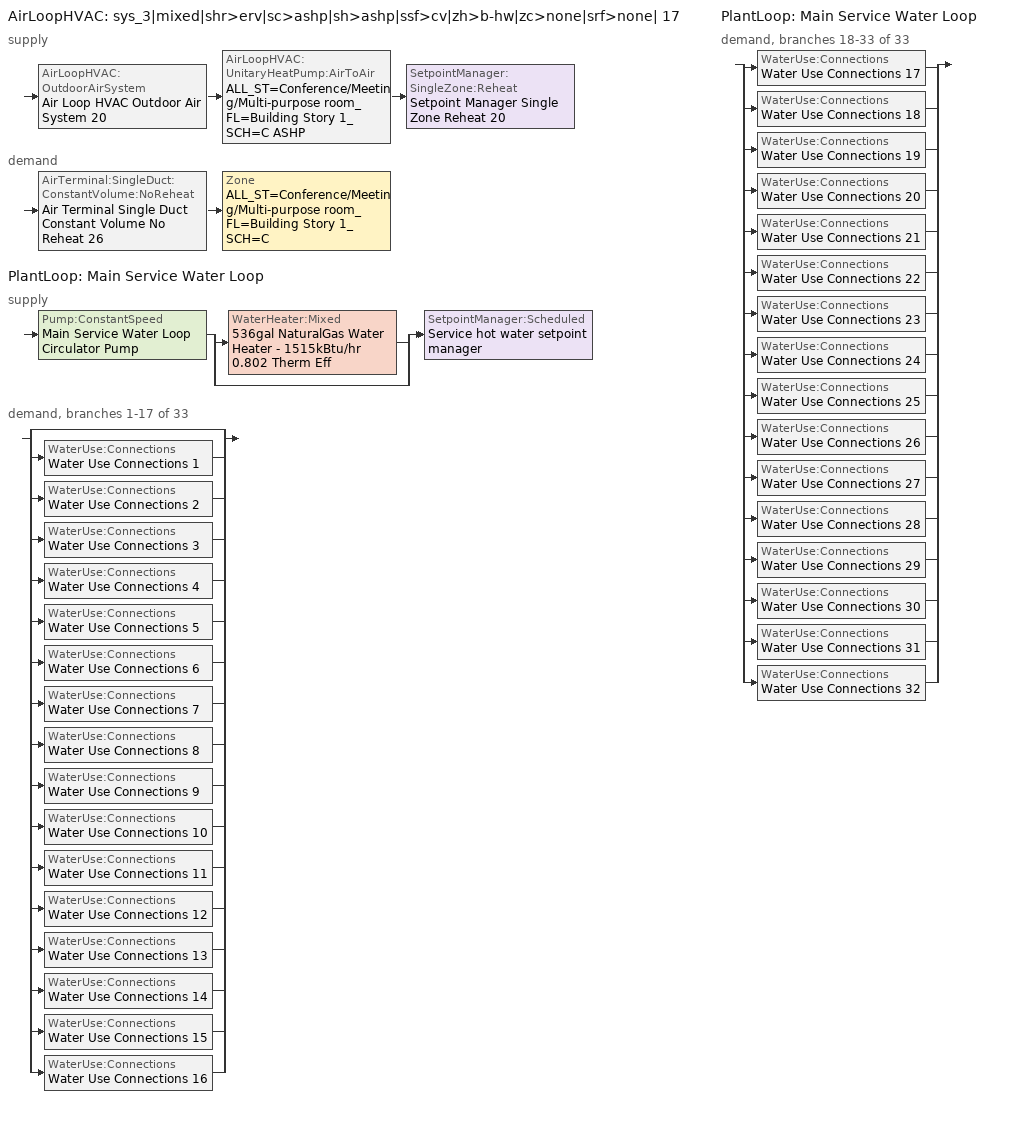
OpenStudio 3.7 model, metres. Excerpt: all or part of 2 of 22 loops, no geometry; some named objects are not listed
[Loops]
AirLoopHVAC 'sys_3|mixed|shr>erv|sc>ashp|sh>ashp|ssf>cv|zh>b-hw|zc>none|srf>none| 17'
 supply: AirLoopHVAC:OutdoorAirSystem 'Air Loop HVAC Outdoor Air System 20' > AirLoopHVAC:UnitaryHeatPump:AirToAir 'ALL_ST=Conference/Meeting/Multi-purpose room_FL=Building Story 1_SCH=C ASHP' > SetpointManager:SingleZone:Reheat 'Setpoint Manager Single Zone Reheat 20'
 demand: AirTerminal:SingleDuct:ConstantVolume:NoReheat 'Air Terminal Single Duct Constant Volume No Reheat 26' > Zone 'ALL_ST=Conference/Meeting/Multi-purpose room_FL=Building Story 1_SCH=C'
PlantLoop 'Main Service Water Loop'
 supply: Pump:ConstantSpeed 'Main Service Water Loop Circulator Pump' > split
  | WaterHeater:Mixed '536gal NaturalGas Water Heater - 1515kBtu/hr 0.802 Therm Eff'
  | bypass
  join > SetpointManager:Scheduled 'Service hot water setpoint manager'
 demand, branches 1-17 of 33: split
  | bypass
  | WaterUse:Connections 'Water Use Connections 1'
  | WaterUse:Connections 'Water Use Connections 2'
  | WaterUse:Connections 'Water Use Connections 3'
  | WaterUse:Connections 'Water Use Connections 4'
  | WaterUse:Connections 'Water Use Connections 5'
  | WaterUse:Connections 'Water Use Connections 6'
  | WaterUse:Connections 'Water Use Connections 7'
  | WaterUse:Connections 'Water Use Connections 8'
  | WaterUse:Connections 'Water Use Connections 9'
  | WaterUse:Connections 'Water Use Connections 10'
  | WaterUse:Connections 'Water Use Connections 11'
  | WaterUse:Connections 'Water Use Connections 12'
  | WaterUse:Connections 'Water Use Connections 13'
  | WaterUse:Connections 'Water Use Connections 14'
  | WaterUse:Connections 'Water Use Connections 15'
  | WaterUse:Connections 'Water Use Connections 16'
PlantLoop 'Main Service Water Loop'
 demand, branches 18-33 of 33: split
  | WaterUse:Connections 'Water Use Connections 17'
  | WaterUse:Connections 'Water Use Connections 18'
  | WaterUse:Connections 'Water Use Connections 19'
  | WaterUse:Connections 'Water Use Connections 20'
  | WaterUse:Connections 'Water Use Connections 21'
  | WaterUse:Connections 'Water Use Connections 22'
  | WaterUse:Connections 'Water Use Connections 23'
  | WaterUse:Connections 'Water Use Connections 24'
  | WaterUse:Connections 'Water Use Connections 25'
  | WaterUse:Connections 'Water Use Connections 26'
  | WaterUse:Connections 'Water Use Connections 27'
  | WaterUse:Connections 'Water Use Connections 28'
  | WaterUse:Connections 'Water Use Connections 29'
  | WaterUse:Connections 'Water Use Connections 30'
  | WaterUse:Connections 'Water Use Connections 31'
  | WaterUse:Connections 'Water Use Connections 32'
[Sizing:Zone]
ALL_ST=Conference/Meeting/Multi-purpose room_FL=Building Story 1_SCH=C: Zone Cooling Design Supply Air Temperature Input Method=TemperatureDifference; Zone Cooling Design Supply Air Temperature {C}=14; Zone Cooling Design Supply Air Temperature Difference {deltaC}=11; Zone Heating Design Supply Air Temperature Input Method=TemperatureDifference; Zone Heating Design Supply Air Temperature {C}=40; Zone Heating Design Supply Air Temperature Difference {deltaC}=21; Zone Cooling Design Supply Air Humidity Ratio {kg-H2O/kg-air}=0.0085; Zone Heating Design Supply Air Humidity Ratio {kg-H2O/kg-air}=0.008; Zone Heating Sizing Factor=1.3; Zone Cooling Sizing Factor=1; Cooling Design Air Flow Method=DesignDay; Heating Design Air Flow Method=DesignDay; Account for Dedicated Outdoor Air System=No; Dedicated Outdoor Air System Control Strategy=NeutralSupplyAir; Dedicated Outdoor Air Low Setpoint Temperature for Design {C}=autosize; Dedicated Outdoor Air High Setpoint Temperature for Design {C}=autosize; Zone Load Sizing Method=Sensible Load Only No Latent Load; Zone Latent Cooling Design Supply Air Humidity Ratio Input Method=HumidityRatioDifference; Zone Cooling Design Supply Air Humidity Ratio Difference {kgWater/kgDryAir}=0.005; Zone Latent Heating Design Supply Air Humidity Ratio Input Method=HumidityRatioDifference; Zone Humidification Design Supply Air Humidity Ratio Difference {kgWater/kgDryAir}=0.005
[Zone equipment]
ALL_ST=Conference/Meeting/Multi-purpose room_FL=Building Story 1_SCH=C: Zone HVAC Baseboard Convective Water 26, Air Terminal Single Duct Constant Volume No Reheat 26
[PlantLoop]
Main Service Water Loop: Glycol Concentration=0; Maximum Loop Temperature {C}=60; Minimum Loop Temperature {C}=10; Plant Loop Volume {m3}=Autocalculate; Load Distribution Scheme=Optimal
[Sizing:Plant]
Main Service Water Loop: Loop Type=Heating; Design Loop Exit Temperature {C}=60; Loop Design Temperature Difference {deltaC}=5; Sizing Option=NonCoincident; Zone Timesteps in Averaging Window=1; Coincident Sizing Factor Mode=None
[AirLoopHVAC]
sys_3|mixed|shr>erv|sc>ashp|sh>ashp|ssf>cv|zh>b-hw|zc>none|srf>none| 17: Availability Schedule=sys_3|mixed|shr>none|sc>ashp|sh>ashp|ssf>cv|zh>b-hw|zc>none|srf>none| 17 Occ Sch; Design Supply Air Flow Rate {m3/s}=autosize; Design Return Air Flow Fraction of Supply Air Flow=1
[Sizing:System]
sys_3|mixed|shr>erv|sc>ashp|sh>ashp|ssf>cv|zh>b-hw|zc>none|srf>none| 17: Type of Load to Size On=Sensible; Design Outdoor Air Flow Rate {m3/s}=Autosize; Central Heating Maximum System Air Flow Ratio=1; Preheat Design Temperature {C}=7; Preheat Design Humidity Ratio {kg-H2O/kg-Air}=0.008; Precool Design Temperature {C}=13; Precool Design Humidity Ratio {kg-H2O/kg-Air}=0.008; Central Cooling Design Supply Air Temperature {C}=13; Central Heating Design Supply Air Temperature {C}=43; Sizing Option=NonCoincident; 100% Outdoor Air in Cooling=No; 100% Outdoor Air in Heating=No; Central Cooling Design Supply Air Humidity Ratio {kg-H2O/kg-Air}=0.0085; Central Heating Design Supply Air Humidity Ratio {kg-H2O/kg-Air}=0.008; Cooling Design Air Flow Method=DesignDay; Cooling Design Air Flow Rate {m3/s}=0; Heating Design Air Flow Method=DesignDay; Heating Design Air Flow Rate {m3/s}=0; System Outdoor Air Method=ZoneSum; Zone Maximum Outdoor Air Fraction=1; Cooling Supply Air Flow Rate Per Floor Area {m3/s-m2}=0.00996765; Cooling Fraction of Autosized Cooling Supply Air Flow Rate=1; Cooling Supply Air Flow Rate Per Unit Cooling Capacity {m3/s-W}=3.94755e-05; Heating Supply Air Flow Rate Per Floor Area {m3/s-m2}=0.00996765; Heating Fraction of Autosized Heating Supply Air Flow Rate=1; Heating Fraction of Autosized Cooling Supply Air Flow Rate=1; Heating Supply Air Flow Rate Per Unit Heating Capacity {m3/s-W}=3.15882e-05; Cooling Design Capacity Method=CoolingDesignCapacity; Cooling Design Capacity {W}=autosize; Cooling Design Capacity Per Floor Area {W/m2}=234.7; Fraction of Autosized Cooling Design Capacity=1; Heating Design Capacity Method=HeatingDesignCapacity; Heating Design Capacity {W}=autosize; Heating Design Capacity Per Floor Area {W/m2}=157; Fraction of Autosized Heating Design Capacity=1; Central Cooling Capacity Control Method=OnOff; Occupant Diversity=autosize
[Fan:OnOff]
Fan On Off 20: Availability Schedule=Always On Discrete; Fan Total Efficiency=0.39975; Pressure Rise {Pa}=622.722; Maximum Flow Rate {m3/s}=autosize; Motor Efficiency=0.615; Motor In Airstream Fraction=1; Fan Power Ratio Function of Speed Ratio Curve=Fan On Off Power Curve 19; Fan Efficiency Ratio Function of Speed Ratio Curve=Fan On Off Efficiency Curve 19
[Coil:Cooling:DX:SingleSpeed]
CoilCoolingDXSingleSpeed_ashp 19 134kBtu/hr 11EER: Availability Schedule=Always On Discrete; Rated Total Cooling Capacity {W}=autosize; Rated Sensible Heat Ratio=autosize; Rated COP {W/W}=3.79975; Rated Air Flow Rate {m3/s}=autosize; Rated Evaporator Fan Power Per Volume Flow Rate 2017 {W/(m3/s)}=773.3; Rated Evaporator Fan Power Per Volume Flow Rate 2023 {W/(m3/s)}=934.4; Total Cooling Capacity Function of Temperature Curve=DXCOOL-NECB2011-REF-CAPFT; Total Cooling Capacity Function of Flow Fraction Curve=DXCOOL-NECB2011-REF-CAPFFLOW; Energy Input Ratio Function of Temperature Curve=DXCOOL-NECB2011-REF-COOLEIRFT; Energy Input Ratio Function of Flow Fraction Curve=DXCOOL-NECB2011-REF-COOLEIRFFLOW; Part Load Fraction Correlation Curve=DXCOOL-NECB2011-REF-COOLPLFFPLR; Minimum Outdoor Dry-Bulb Temperature for Compressor Operation {C}=-25; Nominal Time for Condensate Removal to Begin {s}=0; Ratio of Initial Moisture Evaporation Rate and Steady State Latent Capacity=0; Maximum Cycling Rate {cycles/hr}=0; Latent Capacity Time Constant {s}=0; Condenser Type=AirCooled; Evaporative Condenser Effectiveness=0.9; Evaporative Condenser Air Flow Rate {m3/s}=autosize; Evaporative Condenser Pump Rated Power Consumption {W}=autosize; Crankcase Heater Capacity {W}=0; Maximum Outdoor Dry-Bulb Temperature for Crankcase Heater Operation {C}=10; Basin Heater Capacity {W/K}=0; Basin Heater Setpoint Temperature {C}=2
[Coil:Heating:DX:SingleSpeed]
CoilHeatingDXSingleSpeed_ashp 19 97 Clg kBtu/hr 3.3COPH: Availability Schedule=Always On Discrete; Rated Total Heating Capacity {W}=28508.8; Rated COP {W/W}=3.55211; Rated Air Flow Rate {m3/s}=Autosize; Rated Supply Fan Power Per Volume Flow Rate 2017 {W/(m3/s)}=773.3; Rated Supply Fan Power Per Volume Flow Rate 2023 {W/(m3/s)}=934.4; Total Heating Capacity Function of Temperature Curve=DXHEAT-NECB2011-REF-CAPFT; Total Heating Capacity Function of Flow Fraction Curve=DXHEAT-NECB2011-REF-CAPFFLOW; Energy Input Ratio Function of Temperature Curve=DXHEAT-NECB2011-REF-EIRFT; Energy Input Ratio Function of Flow Fraction Curve=DXHEAT-NECB2011-REF-EIRFFLOW; Part Load Fraction Correlation Curve=DXHEAT-NECB2011-REF-PLFFPLR; Minimum Outdoor Dry-Bulb Temperature for Compressor Operation {C}=-10; Defrost Strategy=Resistive; Defrost Control=Timed; Defrost Time Period Fraction=0.166667; Resistive Defrost Heater Capacity {W}=2000
[Controller:OutdoorAir]
Controller Outdoor Air 20: Minimum Outdoor Air Flow Rate {m3/s}=autosize; Maximum Outdoor Air Flow Rate {m3/s}=Autosize; Economizer Control Type=DifferentialEnthalpy; Economizer Control Action Type=ModulateFlow; Lockout Type=NoLockout; Minimum Limit Type=FixedMinimum; Minimum Outdoor Air Schedule=sys_3|mixed|shr>none|sc>ashp|sh>ashp|ssf>cv|zh>b-hw|zc>none|srf>none| 17 Occ Sch; Controller Mechanical Ventilation=Controller Mechanical Ventilation 20; High Humidity Control=No; Heat Recovery Bypass Control Type=BypassWhenOAFlowGreaterThanMinimum; Economizer Operation Staging=InterlockedWithMechanicalCooling
[Controller:MechanicalVentilation]
Controller Mechanical Ventilation 20: Availability Schedule=Always On Discrete; System Outdoor Air Method=ZoneSum
[AirLoopHVAC:OutdoorAirSystem]
Air Loop HVAC Outdoor Air System 20: Controller=Controller Outdoor Air 20
[Coil:Heating:Electric]
Coil Heating Electric 20: Availability Schedule=Always On Discrete
[AirLoopHVAC:UnitaryHeatPump:AirToAir]
ALL_ST=Conference/Meeting/Multi-purpose room_FL=Building Story 1_SCH=C ASHP: Availability Schedule=Always On Discrete; Supply Air Flow Rate During Cooling Operation {m3/s}=Autosize; Supply Air Flow Rate During Heating Operation {m3/s}=Autosize; Controlling Zone or Thermostat Location=ALL_ST=Conference/Meeting/Multi-purpose room_FL=Building Story 1_SCH=C; Supply Air Fan=Fan On Off 20; Heating Coil=CoilHeatingDXSingleSpeed_ashp 19 97 Clg kBtu/hr 3.3COPH; Cooling Coil=CoilCoolingDXSingleSpeed_ashp 19 134kBtu/hr 11EER; Supplemental Heating Coil=Coil Heating Electric 20; Maximum Supply Air Temperature from Supplemental Heater {C}=Autosize; Supply Air Fan Operating Mode Schedule=sys_3|mixed|shr>none|sc>ashp|sh>ashp|ssf>cv|zh>b-hw|zc>none|srf>none| 17 Occ Sch
[SetpointManager:SingleZone:Reheat]
Setpoint Manager Single Zone Reheat 20: Minimum Supply Air Temperature {C}=13; Maximum Supply Air Temperature {C}=43; Control Zone=ALL_ST=Conference/Meeting/Multi-purpose room_FL=Building Story 1_SCH=C; Setpoint Node or NodeList=sys_3|mixed|shr>erv|sc>ashp|sh>ashp|ssf>cv|zh>b-hw|zc>none|srf>none| 17 Supply Outlet Node
[AirTerminal:SingleDuct:ConstantVolume:NoReheat]
Air Terminal Single Duct Constant Volume No Reheat 26: Availability Schedule=Always On Discrete; Maximum Air Flow Rate {m3/s}=AutoSize
[SetpointManager:Scheduled]
Service hot water setpoint manager: Control Variable=Temperature; Schedule=Service Water Loop Temp - 140F; Setpoint Node or NodeList=Main Service Water Loop Supply Outlet Node
[Pump:ConstantSpeed]
Main Service Water Loop Circulator Pump: Rated Flow Rate {m3/s}=autosize; Rated Pump Head {Pa}=718900; Rated Power Consumption {W}=autosize; Motor Efficiency=0.855; Fraction of Motor Inefficiencies to Fluid Stream=0; Pump Control Type=Intermittent; Design Power Sizing Method=PowerPerFlowPerPressure; Design Electric Power per Unit Flow Rate {W/(m3/s)}=348701.1; Design Shaft Power per Unit Flow Rate per Unit Head {W-s/m3-Pa}=1.28205
[WaterHeater:Mixed]
536gal NaturalGas Water Heater - 1515kBtu/hr 0.802 Therm Eff: Tank Volume {m3}=2.02827; Setpoint Temperature Schedule=Service Water Loop Temp - 140F; Deadband Temperature Difference {deltaC}=2; Maximum Temperature Limit {C}=60; Heater Control Type=Cycle; Heater Maximum Capacity {W}=443926; Heater Fuel Type=NaturalGas; Heater Thermal Efficiency=0.802345; Part Load Factor Curve=SWH-EFFFPLR-NECB2011; Off Cycle Parasitic Fuel Consumption Rate {W}=155.228; Off Cycle Parasitic Fuel Type=NaturalGas; Off Cycle Parasitic Heat Fraction to Tank=0.8; On Cycle Parasitic Fuel Consumption Rate {W}=155.228; On Cycle Parasitic Fuel Type=NaturalGas; On Cycle Parasitic Heat Fraction to Tank=0; Ambient Temperature Indicator=Schedule; Ambient Temperature Schedule=Water Heater Ambient Temp Schedule - 70.0f; Off Cycle Loss Coefficient to Ambient Temperature {W/K}=26.7663; On Cycle Loss Coefficient to Ambient Temperature {W/K}=26.7663; Use Side Effectiveness=1; Source Side Effectiveness=1; Use Side Design Flow Rate {m3/s}=autosize; Source Side Design Flow Rate {m3/s}=autosize; Indirect Water Heating Recovery Time {hr}=1.5; Source Side Flow Control Mode=IndirectHeatPrimarySetpoint
[WaterHeater:Sizing]
536gal NaturalGas Water Heater - 1515kBtu/hr 0.802 Therm Eff: Design Mode=PeakDraw; Time Storage Can Meet Peak Draw {hr}=0.538503; Time for Tank Recovery {hr}=0; Nominal Tank Volume for Autosizing Plant Connections {m3}=1
[WaterUse:Connections] Drain Water Heat Exchanger Type=None; Drain Water Heat Exchanger Destination=Plant
Name | Water Use Equipment Name 1
Water Use Connections 1 | Auditorium_zn_1_flr_1 Service Water Use 0.5gal/min
Water Use Connections 2 | Aux_gym_zn_1_flr_1 Service Water Use 1.89gal/min
Water Use Connections 3 | Cafeteria_zn_1_flr_1 Service Water Use 0.47gal/min
Water Use Connections 4 | Corner_class_1_pod_1_zn_1_flr_1 Service Water Use 0.07gal/min
Water Use Connections 5 | Corner_class_1_pod_1_zn_1_flr_2 Service Water Use 0.07gal/min
Water Use Connections 6 | Corner_class_1_pod_2_zn_1_flr_1 Service Water Use 0.07gal/min
Water Use Connections 7 | Corner_class_1_pod_2_zn_1_flr_2 Service Water Use 0.07gal/min
Water Use Connections 8 | Corner_class_1_pod_3_zn_1_flr_1 Service Water Use 0.07gal/min
Water Use Connections 9 | Corner_class_1_pod_3_zn_1_flr_2 Service Water Use 0.07gal/min
Water Use Connections 10 | Corner_class_2_pod_1_zn_1_flr_1 Service Water Use 0.07gal/min
Water Use Connections 11 | Corner_class_2_pod_1_zn_1_flr_2 Service Water Use 0.07gal/min
Water Use Connections 12 | Corner_class_2_pod_2_zn_1_flr_1 Service Water Use 0.07gal/min
Water Use Connections 13 | Corner_class_2_pod_2_zn_1_flr_2 Service Water Use 0.07gal/min
Water Use Connections 14 | Corner_class_2_pod_3_zn_1_flr_1 Service Water Use 0.07gal/min
Water Use Connections 15 | Corner_class_2_pod_3_zn_1_flr_2 Service Water Use 0.07gal/min
Water Use Connections 16 | Gym_zn_1_flr_1 Service Water Use 2.99gal/min
Water Use Connections 17 | Kitchen_zn_1_flr_1 Service Water Use 0.11gal/min
Water Use Connections 18 | Library_media_center_zn_1_flr_2 Service Water Use 0.32gal/min
Water Use Connections 19 | Mult_class_1_pod_1_zn_1_flr_1 Service Water Use 0.35gal/min
Water Use Connections 20 | Mult_class_1_pod_1_zn_1_flr_2 Service Water Use 0.35gal/min
Water Use Connections 21 | Mult_class_1_pod_2_zn_1_flr_1 Service Water Use 0.35gal/min
Water Use Connections 22 | Mult_class_1_pod_2_zn_1_flr_2 Service Water Use 0.35gal/min
Water Use Connections 23 | Mult_class_1_pod_3_zn_1_flr_1 Service Water Use 0.35gal/min
Water Use Connections 24 | Mult_class_1_pod_3_zn_1_flr_2 Service Water Use 0.35gal/min
Water Use Connections 25 | Mult_class_2_pod_1_zn_1_flr_1 Service Water Use 0.35gal/min
Water Use Connections 26 | Mult_class_2_pod_1_zn_1_flr_2 Service Water Use 0.35gal/min
Water Use Connections 27 | Mult_class_2_pod_2_zn_1_flr_1 Service Water Use 0.35gal/min
Water Use Connections 28 | Mult_class_2_pod_2_zn_1_flr_2 Service Water Use 0.35gal/min
Water Use Connections 29 | Mult_class_2_pod_3_zn_1_flr_1 Service Water Use 0.35gal/min
Water Use Connections 30 | Mult_class_2_pod_3_zn_1_flr_2 Service Water Use 0.35gal/min
Water Use Connections 31 | Offices_zn_1_flr_1 Service Water Use 0.2gal/min
Water Use Connections 32 | Offices_zn_1_flr_2 Service Water Use 0.2gal/min
[WaterUse:Equipment:Definition]
Name | Peak Flow Rate {m3/s} | Target Temperature Schedule | Sensible Fraction Schedule | Latent Fraction Schedule
Auditorium_zn_1_flr_1 Service Water Use Def 0.5gal/min | 3.1485e-05 | Schedule Ruleset 5 | Schedule Ruleset 3 | Schedule Ruleset 4
Aux_gym_zn_1_flr_1 Service Water Use Def 1.89gal/min | 0.000119312 | Schedule Ruleset 8 | Schedule Ruleset 6 | Schedule Ruleset 7
Cafeteria_zn_1_flr_1 Service Water Use Def 0.47gal/min | 2.98279e-05 | Schedule Ruleset 11 | Schedule Ruleset 9 | Schedule Ruleset 10
Corner_class_1_pod_1_zn_1_flr_1 Service Water Use Def 0.07gal/min | 4.55704e-06 | Schedule Ruleset 14 | Schedule Ruleset 12 | Schedule Ruleset 13
Corner_class_1_pod_1_zn_1_flr_2 Service Water Use Def 0.07gal/min | 4.55704e-06 | Schedule Ruleset 17 | Schedule Ruleset 15 | Schedule Ruleset 16
Corner_class_1_pod_2_zn_1_flr_1 Service Water Use Def 0.07gal/min | 4.55704e-06 | Schedule Ruleset 20 | Schedule Ruleset 18 | Schedule Ruleset 19
Corner_class_1_pod_2_zn_1_flr_2 Service Water Use Def 0.07gal/min | 4.55704e-06 | Schedule Ruleset 23 | Schedule Ruleset 21 | Schedule Ruleset 22
Corner_class_1_pod_3_zn_1_flr_1 Service Water Use Def 0.07gal/min | 4.55704e-06 | Schedule Ruleset 26 | Schedule Ruleset 24 | Schedule Ruleset 25
Corner_class_1_pod_3_zn_1_flr_2 Service Water Use Def 0.07gal/min | 4.55704e-06 | Schedule Ruleset 29 | Schedule Ruleset 27 | Schedule Ruleset 28
Corner_class_2_pod_1_zn_1_flr_1 Service Water Use Def 0.07gal/min | 4.55704e-06 | Schedule Ruleset 32 | Schedule Ruleset 30 | Schedule Ruleset 31
Corner_class_2_pod_1_zn_1_flr_2 Service Water Use Def 0.07gal/min | 4.55704e-06 | Schedule Ruleset 35 | Schedule Ruleset 33 | Schedule Ruleset 34
Corner_class_2_pod_2_zn_1_flr_1 Service Water Use Def 0.07gal/min | 4.55704e-06 | Schedule Ruleset 38 | Schedule Ruleset 36 | Schedule Ruleset 37
Corner_class_2_pod_2_zn_1_flr_2 Service Water Use Def 0.07gal/min | 4.55704e-06 | Schedule Ruleset 41 | Schedule Ruleset 39 | Schedule Ruleset 40
Corner_class_2_pod_3_zn_1_flr_1 Service Water Use Def 0.07gal/min | 4.55704e-06 | Schedule Ruleset 44 | Schedule Ruleset 42 | Schedule Ruleset 43
Corner_class_2_pod_3_zn_1_flr_2 Service Water Use Def 0.07gal/min | 4.55704e-06 | Schedule Ruleset 47 | Schedule Ruleset 45 | Schedule Ruleset 46
Gym_zn_1_flr_1 Service Water Use Def 2.99gal/min | 0.00018891 | Schedule Ruleset 50 | Schedule Ruleset 48 | Schedule Ruleset 49
Kitchen_zn_1_flr_1 Service Water Use Def 0.11gal/min | 6.88336e-06 | Schedule Ruleset 53 | Schedule Ruleset 51 | Schedule Ruleset 52
Library_media_center_zn_1_flr_2 Service Water Use Def 0.32gal/min | 2.00765e-05 | Schedule Ruleset 56 | Schedule Ruleset 54 | Schedule Ruleset 55
Mult_class_1_pod_1_zn_1_flr_1 Service Water Use Def 0.35gal/min | 2.19566e-05 | Schedule Ruleset 59 | Schedule Ruleset 57 | Schedule Ruleset 58
Mult_class_1_pod_1_zn_1_flr_2 Service Water Use Def 0.35gal/min | 2.19566e-05 | Schedule Ruleset 62 | Schedule Ruleset 60 | Schedule Ruleset 61
Mult_class_1_pod_2_zn_1_flr_1 Service Water Use Def 0.35gal/min | 2.19566e-05 | Schedule Ruleset 65 | Schedule Ruleset 63 | Schedule Ruleset 64
Mult_class_1_pod_2_zn_1_flr_2 Service Water Use Def 0.35gal/min | 2.19566e-05 | Schedule Ruleset 68 | Schedule Ruleset 66 | Schedule Ruleset 67
Mult_class_1_pod_3_zn_1_flr_1 Service Water Use Def 0.35gal/min | 2.19566e-05 | Schedule Ruleset 71 | Schedule Ruleset 69 | Schedule Ruleset 70
Mult_class_1_pod_3_zn_1_flr_2 Service Water Use Def 0.35gal/min | 2.19566e-05 | Schedule Ruleset 74 | Schedule Ruleset 72 | Schedule Ruleset 73
Mult_class_2_pod_1_zn_1_flr_1 Service Water Use Def 0.35gal/min | 2.19566e-05 | Schedule Ruleset 77 | Schedule Ruleset 75 | Schedule Ruleset 76
Mult_class_2_pod_1_zn_1_flr_2 Service Water Use Def 0.35gal/min | 2.19566e-05 | Schedule Ruleset 80 | Schedule Ruleset 78 | Schedule Ruleset 79
Mult_class_2_pod_2_zn_1_flr_1 Service Water Use Def 0.35gal/min | 2.19566e-05 | Schedule Ruleset 83 | Schedule Ruleset 81 | Schedule Ruleset 82
Mult_class_2_pod_2_zn_1_flr_2 Service Water Use Def 0.35gal/min | 2.19566e-05 | Schedule Ruleset 86 | Schedule Ruleset 84 | Schedule Ruleset 85
Mult_class_2_pod_3_zn_1_flr_1 Service Water Use Def 0.35gal/min | 2.19566e-05 | Schedule Ruleset 89 | Schedule Ruleset 87 | Schedule Ruleset 88
Mult_class_2_pod_3_zn_1_flr_2 Service Water Use Def 0.35gal/min | 2.19566e-05 | Schedule Ruleset 92 | Schedule Ruleset 90 | Schedule Ruleset 91
Offices_zn_1_flr_1 Service Water Use Def 0.2gal/min | 1.27151e-05 | Schedule Ruleset 95 | Schedule Ruleset 93 | Schedule Ruleset 94
Offices_zn_1_flr_2 Service Water Use Def 0.2gal/min | 1.27151e-05 | Schedule Ruleset 98 | Schedule Ruleset 96 | Schedule Ruleset 97
[WaterUse:Equipment]
Name | Water Use Equipment Definition | Space | Flow Rate Fraction Schedule
Auditorium_zn_1_flr_1 Service Water Use 0.5gal/min | Auditorium_zn_1_flr_1 Service Water Use Def 0.5gal/min | Auditorium_ZN_1_FLR_1 | NECB-C-Service Water Heating
Aux_gym_zn_1_flr_1 Service Water Use 1.89gal/min | Aux_gym_zn_1_flr_1 Service Water Use Def 1.89gal/min | Aux_Gym_ZN_1_FLR_1 | NECB-B-Service Water Heating
Cafeteria_zn_1_flr_1 Service Water Use 0.47gal/min | Cafeteria_zn_1_flr_1 Service Water Use Def 0.47gal/min | Cafeteria_ZN_1_FLR_1 | NECB-C-Service Water Heating
Corner_class_1_pod_1_zn_1_flr_1 Service Water Use 0.07gal/min | Corner_class_1_pod_1_zn_1_flr_1 Service Water Use Def 0.07gal/min | Corner_Class_1_Pod_1_ZN_1_FLR_1 | NECB-D-Service Water Heating
Corner_class_1_pod_1_zn_1_flr_2 Service Water Use 0.07gal/min | Corner_class_1_pod_1_zn_1_flr_2 Service Water Use Def 0.07gal/min | Corner_Class_1_Pod_1_ZN_1_FLR_2 | NECB-D-Service Water Heating
Corner_class_1_pod_2_zn_1_flr_1 Service Water Use 0.07gal/min | Corner_class_1_pod_2_zn_1_flr_1 Service Water Use Def 0.07gal/min | Corner_Class_1_Pod_2_ZN_1_FLR_1 | NECB-D-Service Water Heating
Corner_class_1_pod_2_zn_1_flr_2 Service Water Use 0.07gal/min | Corner_class_1_pod_2_zn_1_flr_2 Service Water Use Def 0.07gal/min | Corner_Class_1_Pod_2_ZN_1_FLR_2 | NECB-D-Service Water Heating
Corner_class_1_pod_3_zn_1_flr_1 Service Water Use 0.07gal/min | Corner_class_1_pod_3_zn_1_flr_1 Service Water Use Def 0.07gal/min | Corner_Class_1_Pod_3_ZN_1_FLR_1 | NECB-D-Service Water Heating
Corner_class_1_pod_3_zn_1_flr_2 Service Water Use 0.07gal/min | Corner_class_1_pod_3_zn_1_flr_2 Service Water Use Def 0.07gal/min | Corner_Class_1_Pod_3_ZN_1_FLR_2 | NECB-D-Service Water Heating
Corner_class_2_pod_1_zn_1_flr_1 Service Water Use 0.07gal/min | Corner_class_2_pod_1_zn_1_flr_1 Service Water Use Def 0.07gal/min | Corner_Class_2_Pod_1_ZN_1_FLR_1 | NECB-D-Service Water Heating
Corner_class_2_pod_1_zn_1_flr_2 Service Water Use 0.07gal/min | Corner_class_2_pod_1_zn_1_flr_2 Service Water Use Def 0.07gal/min | Corner_Class_2_Pod_1_ZN_1_FLR_2 | NECB-D-Service Water Heating
Corner_class_2_pod_2_zn_1_flr_1 Service Water Use 0.07gal/min | Corner_class_2_pod_2_zn_1_flr_1 Service Water Use Def 0.07gal/min | Corner_Class_2_Pod_2_ZN_1_FLR_1 | NECB-D-Service Water Heating
Corner_class_2_pod_2_zn_1_flr_2 Service Water Use 0.07gal/min | Corner_class_2_pod_2_zn_1_flr_2 Service Water Use Def 0.07gal/min | Corner_Class_2_Pod_2_ZN_1_FLR_2 | NECB-D-Service Water Heating
Corner_class_2_pod_3_zn_1_flr_1 Service Water Use 0.07gal/min | Corner_class_2_pod_3_zn_1_flr_1 Service Water Use Def 0.07gal/min | Corner_Class_2_Pod_3_ZN_1_FLR_1 | NECB-D-Service Water Heating
Corner_class_2_pod_3_zn_1_flr_2 Service Water Use 0.07gal/min | Corner_class_2_pod_3_zn_1_flr_2 Service Water Use Def 0.07gal/min | Corner_Class_2_Pod_3_ZN_1_FLR_2 | NECB-D-Service Water Heating
Gym_zn_1_flr_1 Service Water Use 2.99gal/min | Gym_zn_1_flr_1 Service Water Use Def 2.99gal/min | Gym_ZN_1_FLR_1 | NECB-B-Service Water Heating
Kitchen_zn_1_flr_1 Service Water Use 0.11gal/min | Kitchen_zn_1_flr_1 Service Water Use Def 0.11gal/min | Kitchen_ZN_1_FLR_1 | NECB-B-Service Water Heating
Library_media_center_zn_1_flr_2 Service Water Use 0.32gal/min | Library_media_center_zn_1_flr_2 Service Water Use Def 0.32gal/min | LIBRARY_MEDIA_CENTER_ZN_1_FLR_2 | NECB-C-Service Water Heating
Mult_class_1_pod_1_zn_1_flr_1 Service Water Use 0.35gal/min | Mult_class_1_pod_1_zn_1_flr_1 Service Water Use Def 0.35gal/min | Mult_Class_1_Pod_1_ZN_1_FLR_1 | NECB-D-Service Water Heating
Mult_class_1_pod_1_zn_1_flr_2 Service Water Use 0.35gal/min | Mult_class_1_pod_1_zn_1_flr_2 Service Water Use Def 0.35gal/min | Mult_Class_1_Pod_1_ZN_1_FLR_2 | NECB-D-Service Water Heating
Mult_class_1_pod_2_zn_1_flr_1 Service Water Use 0.35gal/min | Mult_class_1_pod_2_zn_1_flr_1 Service Water Use Def 0.35gal/min | Mult_Class_1_Pod_2_ZN_1_FLR_1 | NECB-D-Service Water Heating
Mult_class_1_pod_2_zn_1_flr_2 Service Water Use 0.35gal/min | Mult_class_1_pod_2_zn_1_flr_2 Service Water Use Def 0.35gal/min | Mult_Class_1_Pod_2_ZN_1_FLR_2 | NECB-D-Service Water Heating
Mult_class_1_pod_3_zn_1_flr_1 Service Water Use 0.35gal/min | Mult_class_1_pod_3_zn_1_flr_1 Service Water Use Def 0.35gal/min | Mult_Class_1_Pod_3_ZN_1_FLR_1 | NECB-D-Service Water Heating
Mult_class_1_pod_3_zn_1_flr_2 Service Water Use 0.35gal/min | Mult_class_1_pod_3_zn_1_flr_2 Service Water Use Def 0.35gal/min | Mult_Class_1_Pod_3_ZN_1_FLR_2 | NECB-D-Service Water Heating
Mult_class_2_pod_1_zn_1_flr_1 Service Water Use 0.35gal/min | Mult_class_2_pod_1_zn_1_flr_1 Service Water Use Def 0.35gal/min | Mult_Class_2_Pod_1_ZN_1_FLR_1 | NECB-D-Service Water Heating
Mult_class_2_pod_1_zn_1_flr_2 Service Water Use 0.35gal/min | Mult_class_2_pod_1_zn_1_flr_2 Service Water Use Def 0.35gal/min | Mult_Class_2_Pod_1_ZN_1_FLR_2 | NECB-D-Service Water Heating
Mult_class_2_pod_2_zn_1_flr_1 Service Water Use 0.35gal/min | Mult_class_2_pod_2_zn_1_flr_1 Service Water Use Def 0.35gal/min | Mult_Class_2_Pod_2_ZN_1_FLR_1 | NECB-D-Service Water Heating
Mult_class_2_pod_2_zn_1_flr_2 Service Water Use 0.35gal/min | Mult_class_2_pod_2_zn_1_flr_2 Service Water Use Def 0.35gal/min | Mult_Class_2_Pod_2_ZN_1_FLR_2 | NECB-D-Service Water Heating
Mult_class_2_pod_3_zn_1_flr_1 Service Water Use 0.35gal/min | Mult_class_2_pod_3_zn_1_flr_1 Service Water Use Def 0.35gal/min | Mult_Class_2_Pod_3_ZN_1_FLR_1 | NECB-D-Service Water Heating
Mult_class_2_pod_3_zn_1_flr_2 Service Water Use 0.35gal/min | Mult_class_2_pod_3_zn_1_flr_2 Service Water Use Def 0.35gal/min | Mult_Class_2_Pod_3_ZN_1_FLR_2 | NECB-D-Service Water Heating
Offices_zn_1_flr_1 Service Water Use 0.2gal/min | Offices_zn_1_flr_1 Service Water Use Def 0.2gal/min | Offices_ZN_1_FLR_1 | NECB-A-Service Water Heating
Offices_zn_1_flr_2 Service Water Use 0.2gal/min | Offices_zn_1_flr_2 Service Water Use Def 0.2gal/min | Offices_ZN_1_FLR_2 | NECB-A-Service Water Heating
[EnergyManagementSystem:Actuator] Actuated Component Type=Schedule:Year; Actuated Component Control Type=Schedule Value
Name | Actuated Component
sys3mixedshrnonescashpshashpssfcvzhbhwzcnonesrfnone2ClgSch0 | NECB-B-Thermostat Setpoint-Cooling
sys3mixedshrnonescashpshashpssfcvzhbhwzcnonesrfnone3HtgSch0 | NECB-C-Thermostat Setpoint-Heating
sys3mixedshrnonescashpshashpssfcvzhbhwzcnonesrfnone3ClgSch0 | NECB-C-Thermostat Setpoint-Cooling
sys3mixedshrnonescashpshashpssfcvzhbhwzcnonesrfnone5HtgSch0; sys3mixedshrnonescashpshashpssfcvzhbhwzcnonesrfnone7HtgSch0; sys4mixedshrnonescashpshashpssfcvzhbhwzcnonesrfnone1HtgSch0 | NECB-D-Thermostat Setpoint-Heating
sys3mixedshrnonescashpshashpssfcvzhbhwzcnonesrfnone5ClgSch0; sys3mixedshrnonescashpshashpssfcvzhbhwzcnonesrfnone7ClgSch0; sys4mixedshrnonescashpshashpssfcvzhbhwzcnonesrfnone1ClgSch0 | NECB-D-Thermostat Setpoint-Cooling
[EnergyManagementSystem:Program]
sys3mixedshrnonescashpshashpssfcvzhbhwzcnonesrfnoneOptimumStartProg0: IF DaylightSavings==0 && DayOfWeek>1 && Hour==5 && OAT<23.9 && OAT>1.7; SET sys3mixedshrnonescashpshashpssfcvzhbhwzcnonesrfnoneClgSch0 = 29.4; SET sys3mixedshrnonescashpshashpssfcvzhbhwzcnonesrfnoneHtgSch0 = 15.6; ELSEIF DaylightSavings==0 && DayOfWeek==1 && Hour==7 && OAT<23.9 && OAT>1.7; SET sys3mixedshrnonescashpshashpssfcvzhbhwzcnonesrfnoneClgSch0 = 29.4; SET sys3mixedshrnonescashpshashpssfcvzhbhwzcnonesrfnoneHtgSch0 = 15.6; ELSEIF DaylightSavings==1 && DayOfWeek>1 && Hour==4 && OAT<23.9 && OAT>1.7; SET sys3mixedshrnonescashpshashpssfcvzhbhwzcnonesrfnoneClgSch0 = 29.4; SET sys3mixedshrnonescashpshashpssfcvzhbhwzcnonesrfnoneHtgSch0 = 15.6; ELSEIF DaylightSavings==1 && DayOfWeek==1 && Hour==6 && OAT<23.9 && OAT>1.7; SET sys3mixedshrnonescashpshashpssfcvzhbhwzcnonesrfnoneClgSch0 = 29.4; SET sys3mixedshrnonescashpshashpssfcvzhbhwzcnonesrfnoneHtgSch0 = 15.6; ELSE; SET sys3mixedshrnonescashpshashpssfcvzhbhwzcnonesrfnoneClgSch0 = NULL; SET sys3mixedshrnonescashpshashpssfcvzhbhwzcnonesrfnoneHtgSch0 = NULL; ENDIF
sys3mixedshrnonescashpshashpssfcvzhbhwzcnonesrfnone13OptimumStartProg0: IF DaylightSavings==0 && DayOfWeek>1 && Hour==5 && OAT_1<23.9 && OAT_1>1.7; SET sys3mixedshrnonescashpshashpssfcvzhbhwzcnonesrfnone13ClgSch0 = 29.4; SET sys3mixedshrnonescashpshashpssfcvzhbhwzcnonesrfnone13HtgSch0 = 15.6; ELSEIF DaylightSavings==0 && DayOfWeek==1 && Hour==7 && OAT_1<23.9 && OAT_1>1.7; SET sys3mixedshrnonescashpshashpssfcvzhbhwzcnonesrfnone13ClgSch0 = 29.4; SET sys3mixedshrnonescashpshashpssfcvzhbhwzcnonesrfnone13HtgSch0 = 15.6; ELSEIF DaylightSavings==1 && DayOfWeek>1 && Hour==4 && OAT_1<23.9 && OAT_1>1.7; SET sys3mixedshrnonescashpshashpssfcvzhbhwzcnonesrfnone13ClgSch0 = 29.4; SET sys3mixedshrnonescashpshashpssfcvzhbhwzcnonesrfnone13HtgSch0 = 15.6; ELSEIF DaylightSavings==1 && DayOfWeek==1 && Hour==6 && OAT_1<23.9 && OAT_1>1.7; SET sys3mixedshrnonescashpshashpssfcvzhbhwzcnonesrfnone13ClgSch0 = 29.4; SET sys3mixedshrnonescashpshashpssfcvzhbhwzcnonesrfnone13HtgSch0 = 15.6; ELSE; SET sys3mixedshrnonescashpshashpssfcvzhbhwzcnonesrfnone13ClgSch0 = NULL; SET sys3mixedshrnonescashpshashpssfcvzhbhwzcnonesrfnone13HtgSch0 = NULL; ENDIF
sys3mixedshrnonescashpshashpssfcvzhbhwzcnonesrfnone15OptimumStartProg0: IF DaylightSavings==0 && DayOfWeek>1 && Hour==5 && OAT_2<23.9 && OAT_2>1.7; SET sys3mixedshrnonescashpshashpssfcvzhbhwzcnonesrfnone15ClgSch0 = 29.4; SET sys3mixedshrnonescashpshashpssfcvzhbhwzcnonesrfnone15HtgSch0 = 15.6; ELSEIF DaylightSavings==0 && DayOfWeek==1 && Hour==7 && OAT_2<23.9 && OAT_2>1.7; SET sys3mixedshrnonescashpshashpssfcvzhbhwzcnonesrfnone15ClgSch0 = 29.4; SET sys3mixedshrnonescashpshashpssfcvzhbhwzcnonesrfnone15HtgSch0 = 15.6; ELSEIF DaylightSavings==1 && DayOfWeek>1 && Hour==4 && OAT_2<23.9 && OAT_2>1.7; SET sys3mixedshrnonescashpshashpssfcvzhbhwzcnonesrfnone15ClgSch0 = 29.4; SET sys3mixedshrnonescashpshashpssfcvzhbhwzcnonesrfnone15HtgSch0 = 15.6; ELSEIF DaylightSavings==1 && DayOfWeek==1 && Hour==6 && OAT_2<23.9 && OAT_2>1.7; SET sys3mixedshrnonescashpshashpssfcvzhbhwzcnonesrfnone15ClgSch0 = 29.4; SET sys3mixedshrnonescashpshashpssfcvzhbhwzcnonesrfnone15HtgSch0 = 15.6; ELSE; SET sys3mixedshrnonescashpshashpssfcvzhbhwzcnonesrfnone15ClgSch0 = NULL; SET sys3mixedshrnonescashpshashpssfcvzhbhwzcnonesrfnone15HtgSch0 = NULL; ENDIF
sys3mixedshrnonescashpshashpssfcvzhbhwzcnonesrfnone2OptimumStartProg0: IF DaylightSavings==0 && DayOfWeek>1 && Hour==5 && OAT_3<23.9 && OAT_3>1.7; SET sys3mixedshrnonescashpshashpssfcvzhbhwzcnonesrfnone2ClgSch0 = 29.4; SET sys3mixedshrnonescashpshashpssfcvzhbhwzcnonesrfnone2HtgSch0 = 15.6; ELSEIF DaylightSavings==0 && DayOfWeek==1 && Hour==7 && OAT_3<23.9 && OAT_3>1.7; SET sys3mixedshrnonescashpshashpssfcvzhbhwzcnonesrfnone2ClgSch0 = 29.4; SET sys3mixedshrnonescashpshashpssfcvzhbhwzcnonesrfnone2HtgSch0 = 15.6; ELSEIF DaylightSavings==1 && DayOfWeek>1 && Hour==4 && OAT_3<23.9 && OAT_3>1.7; SET sys3mixedshrnonescashpshashpssfcvzhbhwzcnonesrfnone2ClgSch0 = 29.4; SET sys3mixedshrnonescashpshashpssfcvzhbhwzcnonesrfnone2HtgSch0 = 15.6; ELSEIF DaylightSavings==1 && DayOfWeek==1 && Hour==6 && OAT_3<23.9 && OAT_3>1.7; SET sys3mixedshrnonescashpshashpssfcvzhbhwzcnonesrfnone2ClgSch0 = 29.4; SET sys3mixedshrnonescashpshashpssfcvzhbhwzcnonesrfnone2HtgSch0 = 15.6; ELSE; SET sys3mixedshrnonescashpshashpssfcvzhbhwzcnonesrfnone2ClgSch0 = NULL; SET sys3mixedshrnonescashpshashpssfcvzhbhwzcnonesrfnone2HtgSch0 = NULL; ENDIF
sys3mixedshrnonescashpshashpssfcvzhbhwzcnonesrfnone3OptimumStartProg0: IF DaylightSavings==0 && DayOfWeek>1 && Hour==5 && OAT_4<23.9 && OAT_4>1.7; SET sys3mixedshrnonescashpshashpssfcvzhbhwzcnonesrfnone3ClgSch0 = 29.4; SET sys3mixedshrnonescashpshashpssfcvzhbhwzcnonesrfnone3HtgSch0 = 15.6; ELSEIF DaylightSavings==0 && DayOfWeek==1 && Hour==7 && OAT_4<23.9 && OAT_4>1.7; SET sys3mixedshrnonescashpshashpssfcvzhbhwzcnonesrfnone3ClgSch0 = 29.4; SET sys3mixedshrnonescashpshashpssfcvzhbhwzcnonesrfnone3HtgSch0 = 15.6; ELSEIF DaylightSavings==1 && DayOfWeek>1 && Hour==4 && OAT_4<23.9 && OAT_4>1.7; SET sys3mixedshrnonescashpshashpssfcvzhbhwzcnonesrfnone3ClgSch0 = 29.4; SET sys3mixedshrnonescashpshashpssfcvzhbhwzcnonesrfnone3HtgSch0 = 15.6; ELSEIF DaylightSavings==1 && DayOfWeek==1 && Hour==6 && OAT_4<23.9 && OAT_4>1.7; SET sys3mixedshrnonescashpshashpssfcvzhbhwzcnonesrfnone3ClgSch0 = 29.4; SET sys3mixedshrnonescashpshashpssfcvzhbhwzcnonesrfnone3HtgSch0 = 15.6; ELSE; SET sys3mixedshrnonescashpshashpssfcvzhbhwzcnonesrfnone3ClgSch0 = NULL; SET sys3mixedshrnonescashpshashpssfcvzhbhwzcnonesrfnone3HtgSch0 = NULL; ENDIF
sys3mixedshrnonescashpshashpssfcvzhbhwzcnonesrfnone5OptimumStartProg0: IF DaylightSavings==0 && DayOfWeek>1 && Hour==5 && OAT_5<23.9 && OAT_5>1.7; SET sys3mixedshrnonescashpshashpssfcvzhbhwzcnonesrfnone5ClgSch0 = 29.4; SET sys3mixedshrnonescashpshashpssfcvzhbhwzcnonesrfnone5HtgSch0 = 15.6; ELSEIF DaylightSavings==0 && DayOfWeek==1 && Hour==7 && OAT_5<23.9 && OAT_5>1.7; SET sys3mixedshrnonescashpshashpssfcvzhbhwzcnonesrfnone5ClgSch0 = 29.4; SET sys3mixedshrnonescashpshashpssfcvzhbhwzcnonesrfnone5HtgSch0 = 15.6; ELSEIF DaylightSavings==1 && DayOfWeek>1 && Hour==4 && OAT_5<23.9 && OAT_5>1.7; SET sys3mixedshrnonescashpshashpssfcvzhbhwzcnonesrfnone5ClgSch0 = 29.4; SET sys3mixedshrnonescashpshashpssfcvzhbhwzcnonesrfnone5HtgSch0 = 15.6; ELSEIF DaylightSavings==1 && DayOfWeek==1 && Hour==6 && OAT_5<23.9 && OAT_5>1.7; SET sys3mixedshrnonescashpshashpssfcvzhbhwzcnonesrfnone5ClgSch0 = 29.4; SET sys3mixedshrnonescashpshashpssfcvzhbhwzcnonesrfnone5HtgSch0 = 15.6; ELSE; SET sys3mixedshrnonescashpshashpssfcvzhbhwzcnonesrfnone5ClgSch0 = NULL; SET sys3mixedshrnonescashpshashpssfcvzhbhwzcnonesrfnone5HtgSch0 = NULL; ENDIF
sys3mixedshrnonescashpshashpssfcvzhbhwzcnonesrfnone7OptimumStartProg0: IF DaylightSavings==0 && DayOfWeek>1 && Hour==5 && OAT_6<23.9 && OAT_6>1.7; SET sys3mixedshrnonescashpshashpssfcvzhbhwzcnonesrfnone7ClgSch0 = 29.4; SET sys3mixedshrnonescashpshashpssfcvzhbhwzcnonesrfnone7HtgSch0 = 15.6; ELSEIF DaylightSavings==0 && DayOfWeek==1 && Hour==7 && OAT_6<23.9 && OAT_6>1.7; SET sys3mixedshrnonescashpshashpssfcvzhbhwzcnonesrfnone7ClgSch0 = 29.4; SET sys3mixedshrnonescashpshashpssfcvzhbhwzcnonesrfnone7HtgSch0 = 15.6; ELSEIF DaylightSavings==1 && DayOfWeek>1 && Hour==4 && OAT_6<23.9 && OAT_6>1.7; SET sys3mixedshrnonescashpshashpssfcvzhbhwzcnonesrfnone7ClgSch0 = 29.4; SET sys3mixedshrnonescashpshashpssfcvzhbhwzcnonesrfnone7HtgSch0 = 15.6; ELSEIF DaylightSavings==1 && DayOfWeek==1 && Hour==6 && OAT_6<23.9 && OAT_6>1.7; SET sys3mixedshrnonescashpshashpssfcvzhbhwzcnonesrfnone7ClgSch0 = 29.4; SET sys3mixedshrnonescashpshashpssfcvzhbhwzcnonesrfnone7HtgSch0 = 15.6; ELSE; SET sys3mixedshrnonescashpshashpssfcvzhbhwzcnonesrfnone7ClgSch0 = NULL; SET sys3mixedshrnonescashpshashpssfcvzhbhwzcnonesrfnone7HtgSch0 = NULL; ENDIF
sys4mixedshrnonescashpshashpssfcvzhbhwzcnonesrfnone1OptimumStartProg0: IF DaylightSavings==0 && DayOfWeek>1 && Hour==5 && OAT_7<23.9 && OAT_7>1.7; SET sys4mixedshrnonescashpshashpssfcvzhbhwzcnonesrfnone1ClgSch0 = 29.4; SET sys4mixedshrnonescashpshashpssfcvzhbhwzcnonesrfnone1HtgSch0 = 15.6; ELSEIF DaylightSavings==0 && DayOfWeek==1 && Hour==7 && OAT_7<23.9 && OAT_7>1.7; SET sys4mixedshrnonescashpshashpssfcvzhbhwzcnonesrfnone1ClgSch0 = 29.4; SET sys4mixedshrnonescashpshashpssfcvzhbhwzcnonesrfnone1HtgSch0 = 15.6; ELSEIF DaylightSavings==1 && DayOfWeek>1 && Hour==4 && OAT_7<23.9 && OAT_7>1.7; SET sys4mixedshrnonescashpshashpssfcvzhbhwzcnonesrfnone1ClgSch0 = 29.4; SET sys4mixedshrnonescashpshashpssfcvzhbhwzcnonesrfnone1HtgSch0 = 15.6; ELSEIF DaylightSavings==1 && DayOfWeek==1 && Hour==6 && OAT_7<23.9 && OAT_7>1.7; SET sys4mixedshrnonescashpshashpssfcvzhbhwzcnonesrfnone1ClgSch0 = 29.4; SET sys4mixedshrnonescashpshashpssfcvzhbhwzcnonesrfnone1HtgSch0 = 15.6; ELSE; SET sys4mixedshrnonescashpshashpssfcvzhbhwzcnonesrfnone1ClgSch0 = NULL; SET sys4mixedshrnonescashpshashpssfcvzhbhwzcnonesrfnone1HtgSch0 = NULL; ENDIF
[EnergyManagementSystem:ProgramCallingManager]
sys3mixedshrnonescashpshashpssfcvzhbhwzcnonesrfnoneOptimumStartCallingManager0: BeginTimestepBeforePredictor; sys3mixedshrnonescashpshashpssfcvzhbhwzcnonesrfnoneOptimumStartProg0
sys3mixedshrnonescashpshashpssfcvzhbhwzcnonesrfnone13OptimumStartCallingManager0: BeginTimestepBeforePredictor; sys3mixedshrnonescashpshashpssfcvzhbhwzcnonesrfnone13OptimumStartProg0
sys3mixedshrnonescashpshashpssfcvzhbhwzcnonesrfnone15OptimumStartCallingManager0: BeginTimestepBeforePredictor; sys3mixedshrnonescashpshashpssfcvzhbhwzcnonesrfnone15OptimumStartProg0
[Schedule:Ruleset]
Service Water Loop Temp - 140F: Default Day Schedule=Service Water Loop Temp - 140F Default
Water Heater Ambient Temp Schedule - 70.0f: Default Day Schedule=Water Heater Ambient Temp Schedule 70.0F Default
Schedule Ruleset 3: Default Day Schedule=Schedule Day 5
Schedule Ruleset 4: Default Day Schedule=Schedule Day 6
Schedule Ruleset 5: Default Day Schedule=Schedule Day 7
NECB-C-Service Water Heating: Default Day Schedule=NECB-C-Service Water Heating Default
Schedule Ruleset 6: Default Day Schedule=Schedule Day 8
Schedule Ruleset 7: Default Day Schedule=Schedule Day 9
Schedule Ruleset 8: Default Day Schedule=Schedule Day 10
NECB-B-Service Water Heating: Default Day Schedule=NECB-B-Service Water Heating Default
Schedule Ruleset 9: Default Day Schedule=Schedule Day 11
Schedule Ruleset 10: Default Day Schedule=Schedule Day 12
Schedule Ruleset 11: Default Day Schedule=Schedule Day 13
Schedule Ruleset 12: Default Day Schedule=Schedule Day 14
Schedule Ruleset 13: Default Day Schedule=Schedule Day 15
Schedule Ruleset 14: Default Day Schedule=Schedule Day 16
NECB-D-Service Water Heating: Default Day Schedule=NECB-D-Service Water Heating Default
Schedule Ruleset 15: Default Day Schedule=Schedule Day 17
Schedule Ruleset 16: Default Day Schedule=Schedule Day 18
Schedule Ruleset 17: Default Day Schedule=Schedule Day 19
Schedule Ruleset 18: Default Day Schedule=Schedule Day 20
Schedule Ruleset 19: Default Day Schedule=Schedule Day 21
Schedule Ruleset 20: Default Day Schedule=Schedule Day 22
Schedule Ruleset 21: Default Day Schedule=Schedule Day 23
Schedule Ruleset 22: Default Day Schedule=Schedule Day 24
Schedule Ruleset 23: Default Day Schedule=Schedule Day 25
Schedule Ruleset 24: Default Day Schedule=Schedule Day 26
Schedule Ruleset 25: Default Day Schedule=Schedule Day 27
Schedule Ruleset 26: Default Day Schedule=Schedule Day 28
Schedule Ruleset 27: Default Day Schedule=Schedule Day 29
Schedule Ruleset 28: Default Day Schedule=Schedule Day 30
Schedule Ruleset 29: Default Day Schedule=Schedule Day 31
Schedule Ruleset 30: Default Day Schedule=Schedule Day 32
Schedule Ruleset 31: Default Day Schedule=Schedule Day 33
Schedule Ruleset 32: Default Day Schedule=Schedule Day 34
Schedule Ruleset 33: Default Day Schedule=Schedule Day 35
Schedule Ruleset 34: Default Day Schedule=Schedule Day 36
Schedule Ruleset 35: Default Day Schedule=Schedule Day 37
Schedule Ruleset 36: Default Day Schedule=Schedule Day 38
Schedule Ruleset 37: Default Day Schedule=Schedule Day 39
Schedule Ruleset 38: Default Day Schedule=Schedule Day 40
Schedule Ruleset 39: Default Day Schedule=Schedule Day 41
Schedule Ruleset 40: Default Day Schedule=Schedule Day 42
Schedule Ruleset 41: Default Day Schedule=Schedule Day 43
Schedule Ruleset 42: Default Day Schedule=Schedule Day 44
Schedule Ruleset 43: Default Day Schedule=Schedule Day 45
Schedule Ruleset 44: Default Day Schedule=Schedule Day 46
Schedule Ruleset 45: Default Day Schedule=Schedule Day 47
Schedule Ruleset 46: Default Day Schedule=Schedule Day 48
Schedule Ruleset 47: Default Day Schedule=Schedule Day 49
Schedule Ruleset 48: Default Day Schedule=Schedule Day 50
Schedule Ruleset 49: Default Day Schedule=Schedule Day 51
Schedule Ruleset 50: Default Day Schedule=Schedule Day 52
Schedule Ruleset 51: Default Day Schedule=Schedule Day 53
Schedule Ruleset 52: Default Day Schedule=Schedule Day 54
Schedule Ruleset 53: Default Day Schedule=Schedule Day 55
Schedule Ruleset 54: Default Day Schedule=Schedule Day 56
Schedule Ruleset 55: Default Day Schedule=Schedule Day 57
Schedule Ruleset 56: Default Day Schedule=Schedule Day 58
Schedule Ruleset 57: Default Day Schedule=Schedule Day 59
Schedule Ruleset 58: Default Day Schedule=Schedule Day 60
Schedule Ruleset 59: Default Day Schedule=Schedule Day 61
Schedule Ruleset 60: Default Day Schedule=Schedule Day 62
Schedule Ruleset 61: Default Day Schedule=Schedule Day 63
Schedule Ruleset 62: Default Day Schedule=Schedule Day 64
Schedule Ruleset 63: Default Day Schedule=Schedule Day 65
Schedule Ruleset 64: Default Day Schedule=Schedule Day 66
Schedule Ruleset 65: Default Day Schedule=Schedule Day 67
Schedule Ruleset 66: Default Day Schedule=Schedule Day 68
Schedule Ruleset 67: Default Day Schedule=Schedule Day 69
Schedule Ruleset 68: Default Day Schedule=Schedule Day 70
Schedule Ruleset 69: Default Day Schedule=Schedule Day 71
Schedule Ruleset 70: Default Day Schedule=Schedule Day 72
Schedule Ruleset 71: Default Day Schedule=Schedule Day 73
Schedule Ruleset 72: Default Day Schedule=Schedule Day 74
Schedule Ruleset 73: Default Day Schedule=Schedule Day 75
Schedule Ruleset 74: Default Day Schedule=Schedule Day 76
Schedule Ruleset 75: Default Day Schedule=Schedule Day 77
Schedule Ruleset 76: Default Day Schedule=Schedule Day 78
Schedule Ruleset 77: Default Day Schedule=Schedule Day 79
Schedule Ruleset 78: Default Day Schedule=Schedule Day 80
Schedule Ruleset 79: Default Day Schedule=Schedule Day 81
Schedule Ruleset 80: Default Day Schedule=Schedule Day 82
Schedule Ruleset 81: Default Day Schedule=Schedule Day 83
Schedule Ruleset 82: Default Day Schedule=Schedule Day 84
Schedule Ruleset 83: Default Day Schedule=Schedule Day 85
Schedule Ruleset 84: Default Day Schedule=Schedule Day 86
Schedule Ruleset 85: Default Day Schedule=Schedule Day 87
Schedule Ruleset 86: Default Day Schedule=Schedule Day 88
Schedule Ruleset 87: Default Day Schedule=Schedule Day 89
Schedule Ruleset 88: Default Day Schedule=Schedule Day 90
Schedule Ruleset 89: Default Day Schedule=Schedule Day 91
Schedule Ruleset 90: Default Day Schedule=Schedule Day 92
Schedule Ruleset 91: Default Day Schedule=Schedule Day 93
Schedule Ruleset 92: Default Day Schedule=Schedule Day 94
Schedule Ruleset 93: Default Day Schedule=Schedule Day 95
Schedule Ruleset 94: Default Day Schedule=Schedule Day 96
Schedule Ruleset 95: Default Day Schedule=Schedule Day 97
NECB-A-Service Water Heating: Default Day Schedule=NECB-A-Service Water Heating Default
Schedule Ruleset 96: Default Day Schedule=Schedule Day 98
Schedule Ruleset 97: Default Day Schedule=Schedule Day 99
Schedule Ruleset 98: Default Day Schedule=Schedule Day 100
sys_3|mixed|shr>none|sc>ashp|sh>ashp|ssf>cv|zh>b-hw|zc>none|srf>none| 17 Occ Sch: Default Day Schedule=sys_3|mixed|shr>none|sc>ashp|sh>ashp|ssf>cv|zh>b-hw|zc>none|srf>none| 17 Occ Sch Default; Summer Design Day Schedule=sys_3|mixed|shr>none|sc>ashp|sh>ashp|ssf>cv|zh>b-hw|zc>none|srf>none| 17 Occ Sch Summer Design Day; Winter Design Day Schedule=sys_3|mixed|shr>none|sc>ashp|sh>ashp|ssf>cv|zh>b-hw|zc>none|srf>none| 17 Occ Sch Winter Design Day
[Schedule:Day]
Service Water Loop Temp - 140F Default; Schedule Day 7; Schedule Day 10; Schedule Day 13; Schedule Day 16; Schedule Day 19; Schedule Day 22; Schedule Day 25; Schedule Day 28; Schedule Day 31; Schedule Day 34; Schedule Day 37; Schedule Day 40; Schedule Day 43; Schedule Day 46; Schedule Day 49; Schedule Day 52; Schedule Day 55; Schedule Day 58; Schedule Day 61; Schedule Day 64; Schedule Day 67; Schedule Day 70; Schedule Day 73; Schedule Day 76; Schedule Day 79; Schedule Day 82; Schedule Day 85; Schedule Day 88; Schedule Day 91; Schedule Day 94; Schedule Day 97; Schedule Day 100: 24, 0, 60
Water Heater Ambient Temp Schedule 70.0F Default: 24, 0, 21.1111
Schedule Day 5; Schedule Day 8; Schedule Day 11; Schedule Day 14; Schedule Day 17; Schedule Day 20; Schedule Day 23; Schedule Day 26; Schedule Day 29; Schedule Day 32; Schedule Day 35; Schedule Day 38; Schedule Day 41; Schedule Day 44; Schedule Day 47; Schedule Day 50; Schedule Day 53; Schedule Day 56; Schedule Day 59; Schedule Day 62; Schedule Day 65; Schedule Day 68; Schedule Day 71; Schedule Day 74; Schedule Day 77; Schedule Day 80; Schedule Day 83; Schedule Day 86; Schedule Day 89; Schedule Day 92; Schedule Day 95; Schedule Day 98: 24, 0, 0.2
Schedule Day 6; Schedule Day 9; Schedule Day 12; Schedule Day 15; NECB-D-Service Water Heating Sat Day; NECB-D-Service Water Heating Sun|Hol Day; Schedule Day 18; Schedule Day 21; Schedule Day 24; Schedule Day 27; Schedule Day 30; Schedule Day 33; Schedule Day 36; Schedule Day 39; Schedule Day 42; Schedule Day 45; Schedule Day 48; Schedule Day 51; Schedule Day 54; Schedule Day 57; Schedule Day 60; Schedule Day 63; Schedule Day 66; Schedule Day 69; Schedule Day 72; Schedule Day 75; Schedule Day 78; Schedule Day 81; Schedule Day 84; Schedule Day 87; Schedule Day 90; Schedule Day 93; Schedule Day 96; NECB-A-Service Water Heating Sat Day; NECB-A-Service Water Heating Sun|Hol Day; Schedule Day 99: 24, 0, 0.05
NECB-C-Service Water Heating Default; NECB-C-Service Water Heating Default|Wkdy Day: 8, 0, 0.05, 9, 0, 0.1, 10, 0, 0.2, 11, 0, 0.3, 12, 0, 0.4, 16, 0, 0.8, 17, 0, 0.6, 18, 0, 0.4, 19, 0, 0.3, 21, 0, 0.2, 24, 0, 0.05
NECB-C-Service Water Heating Sat Day: 8, 0, 0.05, 9, 0, 0.1, 10, 0, 0.2, 11, 0, 0.3, 12, 0, 0.5, 16, 0, 0.9, 17, 0, 0.7, 18, 0, 0.5, 19, 0, 0.3, 21, 0, 0.2, 24, 0, 0.05
NECB-C-Service Water Heating Sun|Hol Day: 8, 0, 0.05, 9, 0, 0.1, 10, 0, 0.2, 11, 0, 0.3, 12, 0, 0.5, 17, 0, 0.9, 18, 0, 0.5, 19, 0, 0.3, 24, 0, 0.05
NECB-B-Service Water Heating Default; NECB-B-Service Water Heating Default|Wkdy Day: 1, 0, 0.6, 2, 0, 0.5, 9, 0, 0.05, 11, 0, 0.7, 12, 0, 0.4, 13, 0, 0.5, 15, 0, 0.6, 16, 0, 0.4, 18, 0, 0.3, 19, 0, 0.4, 20, 0, 0.5, 22, 0, 0.8, 24, 0, 0.9
NECB-B-Service Water Heating Sat Day: 1, 0, 0.7, 2, 0, 0.6, 9, 0, 0.05, 11, 0, 0.7, 12, 0, 0.4, 13, 0, 0.5, 15, 0, 0.6, 16, 0, 0.4, 18, 0, 0.3, 19, 0, 0.4, 20, 0, 0.5, 22, 0, 0.8, 24, 0, 0.9
NECB-B-Service Water Heating Sun|Hol Day: 1, 0, 0.5, 2, 0, 0.6, 9, 0, 0.05, 11, 0, 0.7, 12, 0, 0.4, 13, 0, 0.5, 15, 0, 0.6, 16, 0, 0.4, 18, 0, 0.3, 19, 0, 0.4, 20, 0, 0.5, 22, 0, 0.8, 24, 0, 0.5
NECB-D-Service Water Heating Default; NECB-D-Service Water Heating Default|Wkdy Day: 8, 0, 0.05, 10, 0, 0.5, 16, 0, 0.9, 17, 0, 0.7, 18, 0, 0.3, 21, 0, 0.5, 22, 0, 0.3, 24, 0, 0.05
NECB-A-Service Water Heating Default; NECB-A-Service Water Heating Default|Wkdy Day: 7, 0, 0.05, 8, 0, 0.1, 10, 0, 0.5, 16, 0, 0.9, 17, 0, 0.7, 18, 0, 0.5, 19, 0, 0.3, 22, 0, 0.2, 24, 0, 0.05
sys_3|mixed|shr>none|sc>ashp|sh>ashp|ssf>cv|zh>b-hw|zc>none|srf>none| 17 Occ Sch Default: 9, 0, 0, 21, 0, 1, 24, 0, 0
sys_3|mixed|shr>none|sc>ashp|sh>ashp|ssf>cv|zh>b-hw|zc>none|srf>none| 17 Occ Sch Winter Design Day; sys_3|mixed|shr>none|sc>ashp|sh>ashp|ssf>cv|zh>b-hw|zc>none|srf>none| 17 Occ Sch Summer Design Day: 24, 0, 1
Schedule Day 112: 9, 0, 0, 19, 0, 1, 24, 0, 0
[Schedule:Rule] Date Specification Type=DateRange; Start Month=1; Start Day=1; End Month=12; End Day=31
Name | Schedule Ruleset | Rule Order | Day Schedule | Apply Monday | Apply Tuesday | Apply Wednesday | Apply Thursday | Apply Friday | Apply Saturday | Apply Sunday
Schedule Rule 71 | NECB-C-Service Water Heating | 2 | NECB-C-Service Water Heating Default|Wkdy Day | Yes | Yes | Yes | Yes | Yes
Schedule Rule 72 | NECB-C-Service Water Heating | 1 | NECB-C-Service Water Heating Sat Day |  |  |  |  |  | Yes
Schedule Rule 73 | NECB-C-Service Water Heating | 0 | NECB-C-Service Water Heating Sun|Hol Day |  |  |  |  |  |  | Yes
Schedule Rule 74 | NECB-B-Service Water Heating | 2 | NECB-B-Service Water Heating Default|Wkdy Day | Yes | Yes | Yes | Yes | Yes
Schedule Rule 75 | NECB-B-Service Water Heating | 1 | NECB-B-Service Water Heating Sat Day |  |  |  |  |  | Yes
Schedule Rule 76 | NECB-B-Service Water Heating | 0 | NECB-B-Service Water Heating Sun|Hol Day |  |  |  |  |  |  | Yes
Schedule Rule 77 | NECB-D-Service Water Heating | 2 | NECB-D-Service Water Heating Default|Wkdy Day | Yes | Yes | Yes | Yes | Yes
Schedule Rule 78 | NECB-D-Service Water Heating | 1 | NECB-D-Service Water Heating Sat Day |  |  |  |  |  | Yes
Schedule Rule 79 | NECB-D-Service Water Heating | 0 | NECB-D-Service Water Heating Sun|Hol Day |  |  |  |  |  |  | Yes
Schedule Rule 80 | NECB-A-Service Water Heating | 2 | NECB-A-Service Water Heating Default|Wkdy Day | Yes | Yes | Yes | Yes | Yes
Schedule Rule 81 | NECB-A-Service Water Heating | 1 | NECB-A-Service Water Heating Sat Day |  |  |  |  |  | Yes
Schedule Rule 82 | NECB-A-Service Water Heating | 0 | NECB-A-Service Water Heating Sun|Hol Day |  |  |  |  |  |  | Yes
Schedule Rule 94 | sys_3|mixed|shr>none|sc>ashp|sh>ashp|ssf>cv|zh>b-hw|zc>none|srf>none| 17 Occ Sch | 0 | Schedule Day 112 |  |  |  |  |  |  | Yes
[Schedule:Constant]
Always On Discrete: Value=1
[Curve:Exponent]
Fan On Off Power Curve 19: Coefficient1 Constant=1; Coefficient2 Constant=0; Coefficient3 Constant=0; Minimum Value of x=0; Maximum Value of x=1
[Curve:Cubic]
Name | Coefficient1 Constant | Coefficient2 x | Coefficient3 x**2 | Coefficient4 x**3 | Minimum Value of x | Maximum Value of x
Fan On Off Efficiency Curve 19 | 1 | 0 | 0 | 0 | 0 | 1
DXHEAT-NECB2011-REF-CAPFT | 0.729009 | 0.0319275 | 0.000136404 | -8.748e-06 | -20 | 20
DXHEAT-NECB2011-REF-CAPFFLOW | 0.84 | 0.16 | 0 | 0 | 0.5 | 1.5
DXHEAT-NECB2011-REF-EIRFT | 1.2183 | -0.03612 | 0.00142 | -2.68e-05 | -20 | 20
DXHEAT-NECB2011-REF-PLFFPLR | 0.3696 | 2.3362 | -2.9577 | 1.2596 | 0.7 | 1
DXCOOL-NECB2011-REF-COOLPLFFPLR | 0.0277 | 4.9151 | -8.184 | 4.2702 | 0.7 | 1
SWH-EFFFPLR-NECB2011 | 0.7576 | 1.0071 | -1.4443 | 0.6844 | 0 | 1
[Curve:Biquadratic] Minimum Value of x=13; Maximum Value of x=24; Minimum Value of y=24; Maximum Value of y=46
Name | Coefficient1 Constant | Coefficient2 x | Coefficient3 x**2 | Coefficient4 y | Coefficient5 y**2 | Coefficient6 x*y
DXCOOL-NECB2011-REF-CAPFT | 0.867905 | 0.0142459 | 0.00055436 | -0.0075575 | 3.3e-05 | -0.0001918
DXCOOL-NECB2011-REF-COOLEIRFT | 0.114171 | 0.0281822 | -0.0004199 | 0.0214108 | 0.000161028 | -0.000679104
[Curve:Quadratic]
Name | Coefficient1 Constant | Coefficient2 x | Coefficient3 x**2 | Minimum Value of x | Maximum Value of x
DXHEAT-NECB2011-REF-EIRFFLOW | 1.3824 | -0.4336 | 0.0512 | 0 | 1
DXCOOL-NECB2011-REF-CAPFFLOW | 0.8 | 0.2 | 0 | 0.5 | 1.5
DXCOOL-NECB2011-REF-COOLEIRFFLOW | 1.1552 | -0.1808 | 0.0256 | 0.5 | 1.5
